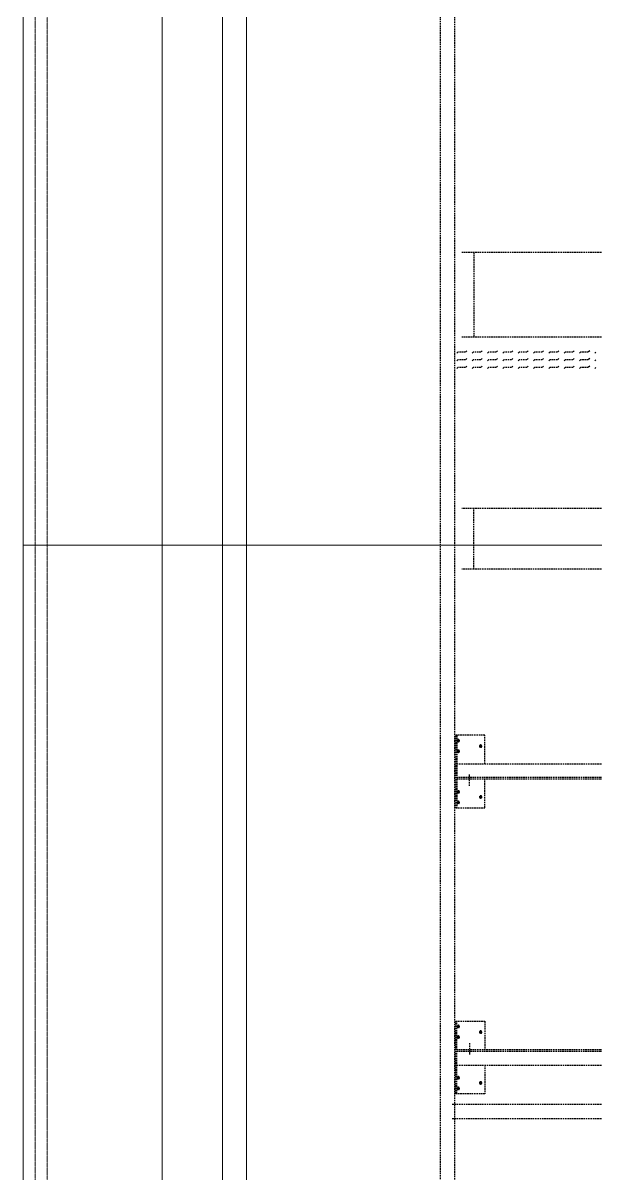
# Model space of a CAD drawing. Extents: x -32000 to 416743, y -254124 to 144214.
# Drawn here: x 175 to 2545, y 36401 to 41159 of the extents above; entities that cross this region are included whole.
import ezdxf

# ---------------------------------------------------------------- set-up
doc = ezdxf.new("R2010")
doc.units = 0
doc.header["$LTSCALE"] = 10
doc.linetypes.add('XFM1Q40$0$HIDDEN', pattern=[9.525, 6.35, -3.175])
doc.linetypes.add('XFM7P40ICA$0$H12PL4$0$CENTERK1', pattern=[0.0983, 0.0833, -0.005, 0.005, -0.005])
for name, color, linetype in [('H12PL4$0$S-SLAB-SHOW', 252, 'Continuous'), ('XFM1Q40$0$03', 4, 'Continuous'), ('XFM1Q40$0$HTC', 1, 'Continuous'), ('XFM1Q40$0$STM-01', 7, 'Continuous'), ('XFM1Q40$0$TYPE14X10', 7, 'Continuous'), ('XFM1Q40$0$擋水簾', 151, 'Continuous'), ('XFM1Q40$0$槽鐵', 21, 'Continuous'), ('XFM7P40ICA$0$H12PL4$0$A-WALL-EX', 252, 'Continuous'), ('XFM7P40ICA$0$H12PL4$0$L40_19_MEJI', 252, 'Continuous'), ('XFM7P40ICA$0$H12PL4$0$L40_19_SUGATA3', 252, 'Continuous')]:
    doc.layers.add(name, color=color, linetype=linetype)

# ---------------------------------------------------------------- blocks, each defined once
blk = doc.blocks.new('H12PL4')
at = {"layer": 'H12PL4$0$S-SLAB-SHOW', "lineweight": 0}
for p, q in [((750, -2300), (750, 82649.8)), ((1100, -2300), (1100, 82649.8))]:
    blk.add_line(p, q, dxfattribs=at)
blk = doc.blocks.new('XFM1Q40$0$A$Cac22a11c')
at = {"layer": 'XFM1Q40$0$03', "color": 252, "linetype": 'XFM1Q40$0$HIDDEN', "ltscale": 0.1}
for p, q in [((285410, 180578.4), (289110, 180578.4)), ((289060, 180578.4), (289060, 180228.4)), ((285410, 180228.4), (289110, 180228.4))]:
    blk.add_line(p, q, dxfattribs=at)
at = {"layer": 'XFM1Q40$0$HTC', "color": 252, "linetype": 'XFM1Q40$0$HIDDEN', "ltscale": 0.1}
for p, q in [((285410, 179519.1), (289060, 179519.1)), ((289060, 179269.1), (289060, 179519.1)), ((289060, 179519.1), (289110, 179519.1)), ((285410, 179269.1), (289060, 179269.1)), ((289060, 179269.1), (289110, 179269.1))]:
    blk.add_line(p, q, dxfattribs=at)
at = {"layer": 'XFM1Q40$0$STM-01', "color": 252, "linetype": 'XFM1Q40$0$HIDDEN', "ltscale": 0.1}
for p, q in [((289015, 178582), (289135, 178582)), ((289015, 178463.5), (289015, 178582)), ((289131, 178582), (289131, 178282)), ((289135, 178582), (289135, 178282)), ((289030, 178537), (289026, 178537)), ((289031, 178537), (289033, 178537)), ((289032, 178539), (289032, 178543)), ((289032, 178538), (289032, 178536)), ((289032, 178535), (289032, 178531)), ((289034, 178537), (289038, 178537)), ((289123, 178560), (289119, 178560)), ((289124, 178560), (289126, 178560)), ((289125, 178562), (289125, 178566)), ((289125, 178561), (289125, 178559)), ((289125, 178558), (289125, 178554)), ((289127, 178560), (289131, 178560)), ((289123, 178516), (289119, 178516)), ((289124, 178516), (289126, 178516)), ((289125, 178518), (289125, 178522)), ((289125, 178517), (289125, 178515)), ((289125, 178514), (289125, 178510)), ((289127, 178516), (289131, 178516)), ((289131, 178463.5), (285164, 178463.5)), ((285164, 178407), (289131, 178407)), ((285164, 178400.5), (289131, 178400.5)), ((289015, 178282), (289015, 178400.5)), ((289032, 178329), (289032, 178333)), ((289123, 178348), (289119, 178348)), ((289124, 178348), (289126, 178348)), ((289125, 178350), (289125, 178354)), ((289125, 178349), (289125, 178347)), ((289125, 178346), (289125, 178342)), ((289127, 178348), (289131, 178348)), ((289030, 178327), (289026, 178327)), ((289031, 178327), (289033, 178327)), ((289032, 178328), (289032, 178326)), ((289032, 178325), (289032, 178321)), ((289034, 178327), (289038, 178327)), ((289123, 178304), (289119, 178304)), ((289124, 178304), (289126, 178304)), ((289125, 178306), (289125, 178310)), ((289125, 178305), (289125, 178303)), ((289125, 178302), (289125, 178298)), ((289127, 178304), (289131, 178304)), ((289135, 178282), (289015, 178282)), ((289135, 177400), (289015, 177400)), ((289015, 177400), (289015, 177281.5)), ((289125, 177380), (289125, 177384)), ((289131, 177100), (289131, 177400)), ((289135, 177100), (289135, 177400)), ((289030, 177355), (289026, 177355)), ((289031, 177355), (289033, 177355)), ((289032, 177357), (289032, 177361)), ((289032, 177354), (289032, 177356)), ((289032, 177353), (289032, 177349)), ((289034, 177355), (289038, 177355)), ((289123, 177378), (289119, 177378)), ((289123, 177334), (289119, 177334)), ((289124, 177378), (289126, 177378)), ((289124, 177334), (289126, 177334)), ((289125, 177377), (289125, 177379)), ((289125, 177376), (289125, 177372)), ((289125, 177336), (289125, 177340)), ((289125, 177333), (289125, 177335)), ((289127, 177378), (289131, 177378)), ((289127, 177334), (289131, 177334)), ((289125, 177332), (289125, 177328)), ((285164, 177281.5), (289131, 177281.5)), ((285164, 177275), (289131, 177275)), ((289131, 177218.5), (285164, 177218.5)), ((289015, 177218.5), (289015, 177100)), ((289030, 177145), (289026, 177145)), ((289031, 177145), (289033, 177145)), ((289032, 177147), (289032, 177151)), ((289032, 177144), (289032, 177146)), ((289032, 177143), (289032, 177139)), ((289034, 177145), (289038, 177145)), ((289123, 177166), (289119, 177166)), ((289124, 177166), (289126, 177166)), ((289125, 177168), (289125, 177172)), ((289125, 177165), (289125, 177167)), ((289125, 177164), (289125, 177160)), ((289127, 177166), (289131, 177166)), ((289015, 177100), (289135, 177100)), ((289123, 177122), (289119, 177122)), ((289124, 177122), (289126, 177122)), ((289125, 177124), (289125, 177128)), ((289125, 177121), (289125, 177123)), ((289125, 177120), (289125, 177116)), ((289127, 177122), (289131, 177122))]:
    blk.add_line(p, q, dxfattribs=at)
for centre in [(289032, 178537), (289125, 178560), (289125, 178516), (289125, 178348), (289032, 178327), (289125, 178304), (289125, 177378), (289032, 177355), (289125, 177334), (289032, 177145), (289125, 177166), (289125, 177122)]:
    blk.add_circle(centre, 5, dxfattribs=at)
at = {"layer": 'XFM1Q40$0$TYPE14X10', "color": 252, "linetype": 'XFM1Q40$0$HIDDEN', "ltscale": 0.1}
for p, q in [((289200, 187517.6), (289200, 172197.6)), ((289140, 187457.6), (289140, 172257.6)), ((289150, 177057.6), (285155, 177057.6)), ((289150, 176997.6), (285155, 176997.6))]:
    blk.add_line(p, q, dxfattribs=at)
at = {"layer": 'XFM1Q40$0$擋水簾', "color": 252, "linetype": 'XFM1Q40$0$HIDDEN', "ltscale": 0.1}
for p, q in [((288555.3, 180165.7), (288560.9, 180160.1)), ((288581.4, 180171.3), (288587, 180165.7)), ((288587, 180165.7), (288618.7, 180165.7)), ((288618.8, 180165.7), (288624.4, 180160.1)), ((288644.9, 180171.3), (288650.5, 180165.7)), ((288650.5, 180165.7), (288682.2, 180165.7)), ((288682.3, 180165.7), (288687.9, 180160.1)), ((288708.4, 180171.3), (288714, 180165.7)), ((288714, 180165.7), (288745.7, 180165.7)), ((288745.8, 180165.7), (288751.4, 180160.1)), ((288771.9, 180171.3), (288777.5, 180165.7)), ((288777.5, 180165.7), (288809.2, 180165.7)), ((288809.3, 180165.7), (288814.9, 180160.1)), ((288835.4, 180171.3), (288841, 180165.7)), ((288841, 180165.7), (288872.7, 180165.7)), ((288872.8, 180165.7), (288878.4, 180160.1)), ((288898.9, 180171.3), (288904.5, 180165.7)), ((288904.5, 180165.7), (288936.2, 180165.7)), ((288936.3, 180165.7), (288941.9, 180160.1)), ((288962.4, 180171.3), (288968, 180165.7)), ((288968, 180165.7), (288999.7, 180165.7)), ((288999.8, 180165.7), (289005.4, 180160.1)), ((289025.9, 180171.3), (289031.5, 180165.7)), ((289031.5, 180165.7), (289063.2, 180165.7)), ((289063.3, 180165.7), (289068.9, 180160.1)), ((289089.4, 180171.3), (289095, 180165.7)), ((289095, 180165.7), (289126.7, 180165.7)), ((289126.8, 180165.7), (289132.4, 180160.1)), ((288555.3, 180133.9), (288560.9, 180128.3)), ((288555.3, 180102.2), (288560.9, 180096.6)), ((288581.4, 180139.6), (288587, 180133.9)), ((288581.4, 180107.8), (288587, 180102.2)), ((288587, 180133.9), (288618.7, 180133.9)), ((288587, 180102.2), (288618.7, 180102.2)), ((288618.8, 180133.9), (288624.4, 180128.3)), ((288618.8, 180102.2), (288624.4, 180096.6)), ((288644.9, 180139.6), (288650.5, 180133.9)), ((288644.9, 180107.8), (288650.5, 180102.2)), ((288650.5, 180133.9), (288682.2, 180133.9)), ((288650.5, 180102.2), (288682.2, 180102.2)), ((288682.3, 180133.9), (288687.9, 180128.3)), ((288682.3, 180102.2), (288687.9, 180096.6)), ((288708.4, 180139.6), (288714, 180133.9)), ((288708.4, 180107.8), (288714, 180102.2)), ((288714, 180133.9), (288745.7, 180133.9)), ((288714, 180102.2), (288745.7, 180102.2)), ((288745.8, 180133.9), (288751.4, 180128.3)), ((288745.8, 180102.2), (288751.4, 180096.6)), ((288771.9, 180139.6), (288777.5, 180133.9)), ((288771.9, 180107.8), (288777.5, 180102.2)), ((288777.5, 180133.9), (288809.2, 180133.9)), ((288777.5, 180102.2), (288809.2, 180102.2)), ((288809.3, 180133.9), (288814.9, 180128.3)), ((288809.3, 180102.2), (288814.9, 180096.6)), ((288835.4, 180139.6), (288841, 180133.9)), ((288835.4, 180107.8), (288841, 180102.2)), ((288841, 180133.9), (288872.7, 180133.9)), ((288841, 180102.2), (288872.7, 180102.2)), ((288872.8, 180133.9), (288878.4, 180128.3)), ((288872.8, 180102.2), (288878.4, 180096.6)), ((288898.9, 180139.6), (288904.5, 180133.9)), ((288898.9, 180107.8), (288904.5, 180102.2)), ((288904.5, 180133.9), (288936.2, 180133.9)), ((288904.5, 180102.2), (288936.2, 180102.2)), ((288936.3, 180133.9), (288941.9, 180128.3)), ((288936.3, 180102.2), (288941.9, 180096.6)), ((288962.4, 180139.6), (288968, 180133.9)), ((288962.4, 180107.8), (288968, 180102.2)), ((288968, 180133.9), (288999.7, 180133.9)), ((288968, 180102.2), (288999.7, 180102.2)), ((288999.8, 180133.9), (289005.4, 180128.3)), ((288999.8, 180102.2), (289005.4, 180096.6)), ((289025.9, 180139.6), (289031.5, 180133.9)), ((289025.9, 180107.8), (289031.5, 180102.2)), ((289031.5, 180133.9), (289063.2, 180133.9)), ((289031.5, 180102.2), (289063.2, 180102.2)), ((289063.3, 180133.9), (289068.9, 180128.3)), ((289063.3, 180102.2), (289068.9, 180096.6)), ((289089.4, 180139.6), (289095, 180133.9)), ((289089.4, 180107.8), (289095, 180102.2)), ((289095, 180133.9), (289126.7, 180133.9)), ((289095, 180102.2), (289126.7, 180102.2)), ((289126.8, 180133.9), (289132.4, 180128.3)), ((289126.8, 180102.2), (289132.4, 180096.6))]:
    blk.add_line(p, q, dxfattribs=at)
at = {"layer": 'XFM1Q40$0$槽鐵', "color": 252, "linetype": 'XFM1Q40$0$HIDDEN', "ltscale": 0.1}
for p, q in [((289079, 178372.6), (289079, 178420.7)), ((289079, 177309.5), (289079, 177261.4))]:
    blk.add_line(p, q, dxfattribs=at)
blk = doc.blocks.new('XFM1Q40')
at = {"xscale": -1}
blk.add_blockref('XFM1Q40$0$A$Cac22a11c', (291100, -140367.6), dxfattribs=at)
blk = doc.blocks.new('XFM7P40ICA$0$H12PL4')
at = {"layer": 'XFM7P40ICA$0$H12PL4$0$A-WALL-EX', "lineweight": 0}
for p, q in [((750, -2300), (750, 82649.8)), ((1100, -2300), (1100, 82649.8))]:
    blk.add_line(p, q, dxfattribs=at)
at = {"layer": 'XFM7P40ICA$0$H12PL4$0$L40_19_MEJI', "lineweight": 0}
for p, q in [((750, 30000), (750, 44500)), ((1000, 30000), (1000, 44500)), ((17300, 39000), (175, 39000))]:
    blk.add_line(p, q, dxfattribs=at)
at = {"layer": 'XFM7P40ICA$0$H12PL4$0$L40_19_SUGATA3', "lineweight": 0}
blk.add_line((175, -1975), (175, 82325), dxfattribs=at)
at = {"layer": 'XFM7P40ICA$0$H12PL4$0$L40_19_SUGATA3', "linetype": 'XFM7P40ICA$0$H12PL4$0$CENTERK1', "lineweight": 0}
for p, q in [((225, -1925), (225, 82275)), ((275, -1875), (275, 82225))]:
    blk.add_line(p, q, dxfattribs=at)
blk = doc.blocks.new('XFM7P40ICA')
blk.add_blockref('XFM7P40ICA$0$H12PL4', (0, 0))

msp = doc.modelspace()

# ---------------------------------------------------------------- block references
for name in ['H12PL4', 'XFM7P40ICA', 'XFM1Q40']:
    msp.add_blockref(name, (0, 0))

doc.saveas('drawing.dxf')
